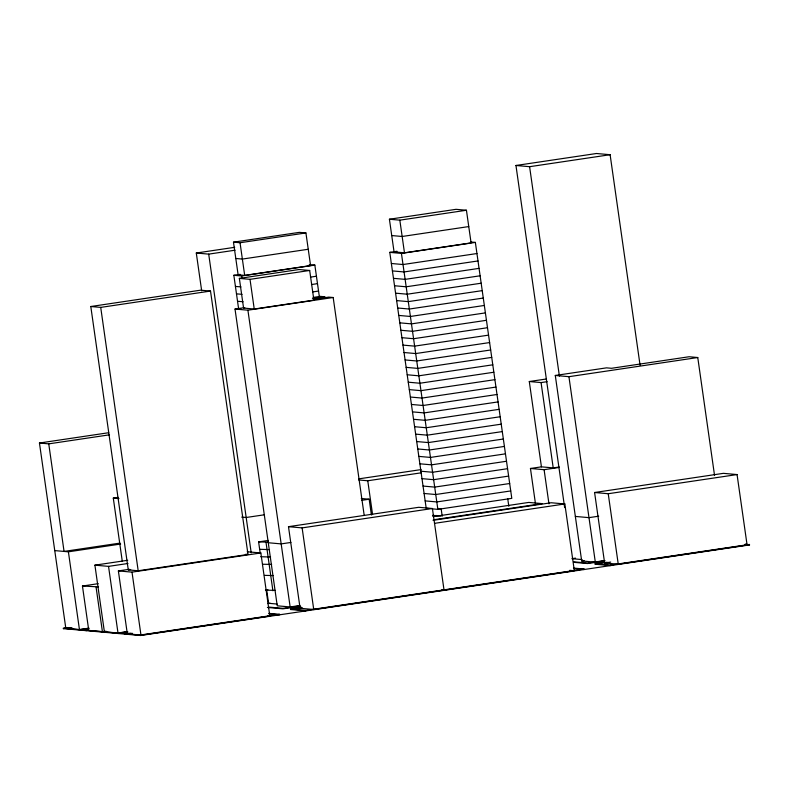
<?xml version="1.0" encoding="UTF-8"?>
<svg xmlns="http://www.w3.org/2000/svg" width="789" height="789" viewBox="0 0 789 789"><rect width="100%" height="100%" fill="white"/><g stroke="black" fill="none" stroke-linecap="round" stroke-linejoin="round"><path stroke-width="1.18" d="M290.51 609.502L301.437 607.727M564.638 507.554L515.957 165.483L596.484 153.5L610.114 154.713L640.076 365.248M515.957 165.483L529.597 166.696L610.114 154.713M233.475 242.164L299.356 232.36L305.925 232.942L310.57 265.587L244.689 275.391L238.12 274.799L233.475 242.164L240.043 242.746L305.925 232.942M389.411 219.234L456.022 209.322L466.437 210.249L471.082 242.894L404.471 252.805L394.056 251.878L389.411 219.234L399.826 220.161L466.437 210.249M201.678 290.825L196.293 253.022L234.698 247.312M196.293 253.022L208.7 254.127L235.092 250.202M308.252 249.265L242.371 259.068L235.793 258.486M468.765 226.571L402.153 236.483L391.738 235.556M240.823 308.874L238.594 308.677L233.84 275.292L239.836 274.404M238.12 274.799L240.517 274.444M428.535 508.52L426.208 508.313L389.776 252.362L397.054 251.287M394.056 251.878L396.482 251.513M233.84 275.292L241.651 275.992L314.85 265.104L319.456 297.423M389.776 252.362L401.433 253.407L475.363 242.41L511.795 498.352L437.856 509.359L432.037 508.836M239.353 278.399L299.011 269.522L309.673 270.469L313.894 300.145L254.236 309.022L243.574 308.075L239.353 278.399L250.014 279.345L309.673 270.469M90.794 306.517L200.603 290.184L210.515 291.062L248.002 554.44L138.193 570.772L128.282 569.885L90.794 306.517L100.716 307.394L210.515 291.062M310.432 277.126L316.438 276.229M476.95 253.535L403.011 264.532L391.364 263.496M311.487 284.543L317.494 283.646M478.006 260.952L404.076 271.949L392.419 270.913M312.552 291.96L318.549 291.062M479.061 268.368L405.132 279.365L393.474 278.33M299.889 605.508L290.145 606.958L277.245 605.804L235.014 309.051L244.758 307.602M312.986 297.453L320.295 296.368L325.009 296.782L312.424 298.656M313.854 299.327L328.727 297.118L333.185 297.512L364.193 515.385M235.014 309.051L247.904 310.195L333.185 297.512M480.116 275.795L406.187 286.792L394.53 285.746M481.172 283.212L407.242 294.208L395.585 293.163M482.227 290.628L408.298 301.625L396.64 300.589M483.282 298.045L409.353 309.041L397.695 308.006M484.338 305.461L410.408 316.468L398.751 315.422M485.393 312.888L411.463 323.884L399.806 322.839M486.448 320.304L412.519 331.301L400.861 330.266M487.513 327.721L413.574 338.718L401.917 337.682M488.569 335.138L414.629 346.134L402.972 345.099M489.624 342.564L415.685 353.561L404.027 352.515M490.679 349.981L416.74 360.977L405.092 359.942M491.734 357.397L417.795 368.394L406.148 367.358M492.79 364.814L418.851 375.811L407.203 374.775M493.845 372.24L419.906 383.237L408.258 382.192M89.206 628.261L79.482 629.711L65.842 628.498L39.45 443.023L108.734 432.717M39.45 443.023L48.75 443.852L109.523 434.818M494.9 379.657L420.961 390.654L409.313 389.618M605.045 560.713L595.32 562.163L581.68 560.94L555.288 375.465L606.524 367.852L611.485 368.295L689.083 356.746L697.762 357.525L714.538 475.392M559.293 466.989L553.217 467.897L541.432 466.841L529.291 381.531L546.304 378.996M495.956 387.074L422.026 398.07L410.369 397.035M555.288 375.465L568.928 376.688L697.762 357.525M529.291 381.531L541.067 382.576L547.142 381.679M497.011 394.49L423.082 405.487L411.424 404.451M498.066 401.907L424.137 412.913L412.479 411.868M499.121 409.333L425.192 420.33L413.535 419.284M500.177 416.75L426.247 427.746L414.59 426.711M501.232 424.166L427.303 435.163L415.645 434.128M502.287 431.583L428.358 442.58L416.7 441.544M503.343 439.009L429.413 450.006L417.756 448.961M122.305 561.443L113.291 498.106L118.153 497.376M504.398 446.426L430.469 457.423L418.811 456.387M505.463 453.843L431.524 464.839L419.866 463.804M358.995 478.834L421.099 469.593M358.67 479.959L367.763 480.767L421.336 472.798M506.518 461.259L432.579 472.256L420.922 471.22M507.574 468.686L433.634 479.682L421.977 478.637M535.484 503.846L530.455 468.479L541.432 466.841M530.455 468.479L544.094 469.692L558.681 467.522M508.629 476.102L434.69 487.099L423.042 486.063M264.177 514.822L246.178 517.495L241.671 517.101M361.875 500.295L369.163 499.21L371.412 515.049M509.684 483.519L435.745 494.516L424.097 493.48M119.967 543.108L64.057 551.422L48.75 443.852M54.757 550.594L68.396 551.817L120.658 544.035M510.739 490.936L436.8 501.932L425.153 500.897M433.072 520.316L551.195 502.751L564.835 503.964L574.333 570.733L313.736 609.493L300.096 608.28L288.488 526.677L418.781 507.297L432.421 508.51L444.039 590.113L441.761 589.916M288.488 526.677L302.128 527.89L432.421 508.51M127.769 631.703L118.044 633.153L104.404 631.93L94.907 565.161L127.719 560.279M260.262 553.543L258.605 541.885L268.339 540.435M432.628 515.996L436.278 515.454M594.59 492.504L723.424 473.341L737.064 474.564L747.094 545.041L618.26 564.204L604.621 562.991L594.59 492.504L608.23 493.727L737.064 474.564M433.279 516.627L528.778 502.425L542.171 503.619L433.368 519.793M258.605 541.885L268.477 542.181M94.907 565.161L108.537 566.374L127.986 563.484M290.914 542.447L281.17 543.897L268.27 542.743M434.532 523.344L564.835 503.964M247.204 551.758L260.843 552.971L269.818 616.031L140.984 635.194L127.345 633.981L118.37 570.92L129.307 569.293M128.282 569.885L130.688 569.53M269.532 549.598L259.66 549.302M118.37 570.92L132.01 572.133L260.843 552.971M270.588 557.024L260.715 556.718M106.071 631.21L102.422 631.752L88.782 630.539L82.45 586.03L98.221 583.682M82.45 586.03L98.517 586.878M271.643 564.441L262.836 564.234M598.713 516.193L588.989 517.643L575.349 516.43M273.231 575.566L264.414 575.359M267.905 589.738L265.469 590.103L275.341 590.409M745.447 544.055L749.55 544.913L140.511 635.5L63.386 628.626L65.497 627.807M63.386 628.626L69.905 627.659M65.842 628.498L71.927 627.59M87.855 628.32L79.442 629.563L63.317 628.133M87.924 628.813L79.511 630.066L68.396 551.817M88.24 630.263L85.833 630.628L88.171 629.77M267.688 603.575L270.094 603.22M575.526 558.139L571.917 558.681L582.144 559.588M581.68 560.94L584.116 560.584M126.418 631.752L117.995 633.005L85.764 630.135M299.85 605.952L282.896 608.329L269.236 607.135M604.374 560.663L587.42 563.04L573.761 561.837M126.487 632.245L118.064 633.498L108.537 566.374M299.919 606.445L282.965 608.822L267.382 607.451M604.443 561.157L587.489 563.533L573.83 562.33M130.402 633.173L124.386 634.06L124.317 633.567L127.926 633.034M301.368 607.234L290.47 608.98L305.876 610.4L584.047 569.027L584.116 569.52L573.544 568.573M604.68 562.123L594.955 563.711L610.4 565.102L749.481 544.42M607.155 562.251L595.034 564.204L610.469 565.595L610.4 565.102M127.345 633.981L132.207 633.251M300.096 608.28L302.532 607.915M604.621 562.991L610.696 562.084M124.317 633.567L140.442 635.007L279.523 614.315L279.592 614.809L269.019 613.872M470.708 241.986L475.363 242.41M309.268 264.601L314.85 265.104M235.428 286.417L241 286.92M236.483 293.843L242.055 294.336M237.538 301.26L243.111 301.753M361.273 498.5L369.163 499.21M437.589 508.461L441.15 508.777L442.205 516.193M432.5 515.335L441.021 516.085M744.658 544.469L749.55 544.913M744.826 544.834L747.094 545.041M113.291 498.106L118.971 498.609M573.475 568.08L584.047 569.027M569.786 570.329L572.064 570.536M245.793 554.243L248.002 554.44M277.126 604.049L268.576 603.289L266.623 589.59M290.569 609.522L305.945 610.893L305.876 610.4M268.95 613.378L279.523 614.315M267.54 615.824L269.818 616.031M608.23 493.727L618.26 564.204M568.928 376.688L595.32 562.163M529.597 166.696L559.391 376.077M541.067 382.576L553.217 467.897M544.094 469.692L548.957 503.846M507.761 498.865L508.816 506.291M399.826 220.161L404.471 252.805M401.433 253.407L437.856 509.359M367.763 480.767L372.576 514.586M302.128 527.89L313.736 609.493M250.014 279.345L254.236 309.022M240.043 242.746L244.689 275.391M247.904 310.195L290.145 606.958M241.651 275.992L241.967 278.211M266.041 542.546L272.905 590.764M208.7 254.127L251.208 552.842M100.716 307.394L138.193 570.772M132.01 572.133L140.984 635.194M140.442 635.007L140.511 635.5M96.09 587.243L102.422 631.752"/></g></svg>
